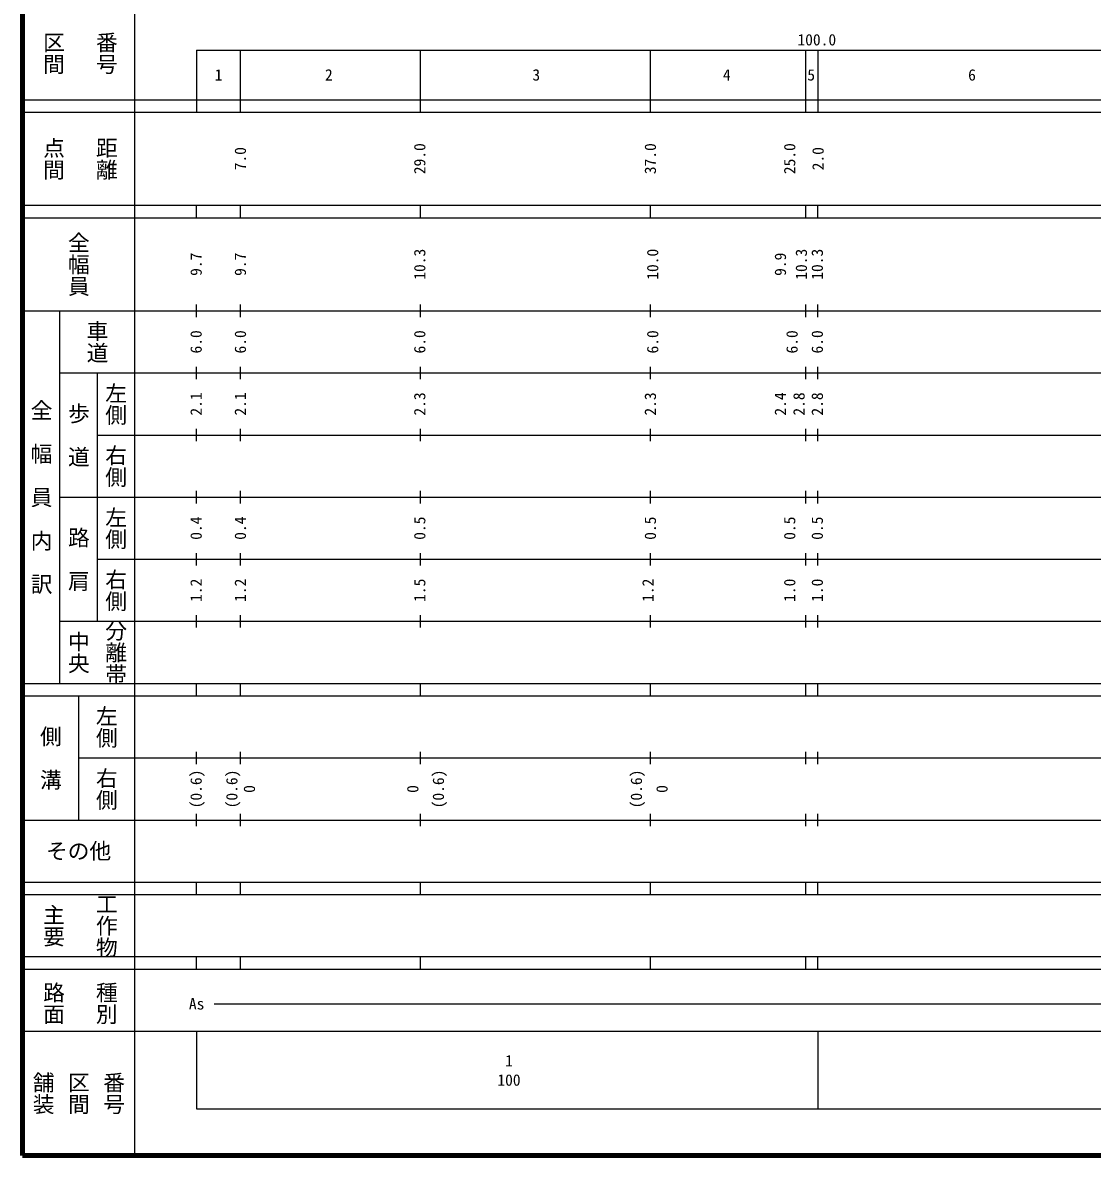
# Model space of a CAD drawing. Units: millimetres on the paper, enlarged 1000 times. Extents: x 40000 to 680000, y 20000 to 380000.
# Drawn here: x 40000 to 212202, y 20000 to 202409 of the extents above; entities that cross this region are included whole.
import ezdxf
from ezdxf.enums import TextEntityAlignment as Align

# ---------------------------------------------------------------- set-up
doc = ezdxf.new("R2010")
doc.units = ezdxf.units.MM
doc.header["$LTSCALE"] = 1000
doc.layers.add('M-TTL', color=2, linetype='Continuous', lineweight=140)
doc.layers.add('M-TTL-BAND', color=7, linetype='Continuous', lineweight=25)
doc.styles.add('@ＭＳ ゴシック', font='')
doc.styles.add('ＭＳ ゴシック', font='')
doc.styles.get('@ＭＳ ゴシック').set_extended_font_data('@MS Gothic')
doc.styles.get('ＭＳ ゴシック').set_extended_font_data('MS Gothic')

msp = doc.modelspace()

# ---------------------------------------------------------------- linework, layer by layer
at = {"layer": 'M-TTL'}
for p, q in [((40000, 380000), (40000, 20000)), ((40000, 20000), (680000, 20000))]:
    msp.add_line(p, q, dxfattribs=at)
at = {"layer": 'M-TTL-BAND'}
for p, q in [((58000, 370000), (58000, 20000)), ((68000, 198000), (579000, 198000)), ((68000, 198000), (68000, 188000)), ((75000, 198000), (75000, 188000)), ((104000, 198000), (104000, 188000)), ((141000, 198000), (141000, 188000)), ((166000, 198000), (166000, 188000)), ((168000, 198000), (168000, 188000)), ((40000, 190000), (579000, 190000)), ((40000, 188000), (579000, 188000)), ((40000, 173000), (579000, 173000)), ((68000, 171000), (68000, 173000)), ((75000, 173000), (75000, 171000)), ((104000, 173000), (104000, 171000)), ((141000, 173000), (141000, 171000)), ((166000, 173000), (166000, 171000)), ((168000, 171000), (168000, 173000)), ((40000, 171000), (579000, 171000)), ((68000, 155000), (68000, 157000)), ((75000, 157000), (75000, 155000)), ((104000, 157000), (104000, 155000)), ((141000, 157000), (141000, 155000)), ((166000, 157000), (166000, 155000)), ((168000, 155000), (168000, 157000)), ((40000, 156000), (579000, 156000)), ((46000, 96000), (46000, 156000)), ((46000, 146000), (579000, 146000)), ((52000, 146000), (52000, 106000)), ((68000, 145000), (68000, 147000)), ((75000, 147000), (75000, 145000)), ((104000, 147000), (104000, 145000)), ((141000, 147000), (141000, 145000)), ((166000, 147000), (166000, 145000)), ((168000, 145000), (168000, 147000)), ((68000, 135000), (68000, 137000)), ((75000, 137000), (75000, 135000)), ((104000, 137000), (104000, 135000)), ((141000, 137000), (141000, 135000)), ((166000, 137000), (166000, 135000)), ((168000, 135000), (168000, 137000)), ((52000, 136000), (579000, 136000)), ((46000, 126000), (579000, 126000)), ((68000, 125000), (68000, 127000)), ((75000, 127000), (75000, 125000)), ((104000, 127000), (104000, 125000)), ((141000, 127000), (141000, 125000)), ((166000, 127000), (166000, 125000)), ((168000, 125000), (168000, 127000)), ((68000, 115000), (68000, 117000)), ((75000, 117000), (75000, 115000)), ((104000, 117000), (104000, 115000)), ((141000, 117000), (141000, 115000)), ((166000, 117000), (166000, 115000)), ((168000, 115000), (168000, 117000)), ((52000, 116000), (579000, 116000)), ((46000, 106000), (579000, 106000)), ((68000, 105000), (68000, 107000)), ((75000, 107000), (75000, 105000)), ((104000, 107000), (104000, 105000)), ((141000, 107000), (141000, 105000)), ((166000, 107000), (166000, 105000)), ((168000, 105000), (168000, 107000)), ((40000, 96000), (579000, 96000)), ((68000, 94000), (68000, 96000)), ((75000, 96000), (75000, 94000)), ((104000, 96000), (104000, 94000)), ((141000, 96000), (141000, 94000)), ((166000, 96000), (166000, 94000)), ((168000, 94000), (168000, 96000)), ((40000, 94000), (579000, 94000)), ((49000, 94000), (49000, 74000)), ((49000, 84000), (579000, 84000)), ((68000, 83000), (68000, 85000)), ((75000, 85000), (75000, 83000)), ((104000, 85000), (104000, 83000)), ((141000, 85000), (141000, 83000)), ((166000, 85000), (166000, 83000)), ((168000, 83000), (168000, 85000)), ((68000, 73000), (68000, 75000)), ((75000, 75000), (75000, 73000)), ((104000, 75000), (104000, 73000)), ((141000, 75000), (141000, 73000)), ((166000, 75000), (166000, 73000)), ((168000, 73000), (168000, 75000)), ((40000, 74000), (579000, 74000)), ((40000, 64000), (579000, 64000)), ((68000, 62000), (68000, 64000)), ((75000, 64000), (75000, 62000)), ((104000, 64000), (104000, 62000)), ((141000, 64000), (141000, 62000)), ((166000, 64000), (166000, 62000)), ((168000, 62000), (168000, 64000)), ((40000, 62000), (579000, 62000)), ((40000, 52000), (579000, 52000)), ((68000, 50000), (68000, 52000)), ((75000, 52000), (75000, 50000)), ((104000, 52000), (104000, 50000)), ((141000, 52000), (141000, 50000)), ((166000, 52000), (166000, 50000)), ((168000, 50000), (168000, 52000)), ((40000, 50000), (579000, 50000)), ((70805, 44406), (565903, 44406)), ((40000, 40000), (579000, 40000)), ((68000, 40000), (68000, 27500)), ((168000, 40000), (168000, 27500)), ((68000, 27500), (579000, 27500))]:
    msp.add_line(p, q, dxfattribs=at)

# ---------------------------------------------------------------- texts
for s, height, rotation, style, p in [('番号', 2566, 270, '@ＭＳ ゴシック', (53500, 197500)), ('区間', 2566, 270, '@ＭＳ ゴシック', (45000, 197500)), ('点間', 2566, 270, '@ＭＳ ゴシック', (45000, 180500)), ('距離', 2566, 270, '@ＭＳ ゴシック', (53500, 180500)), ('29.0', 1833, 90, 'ＭＳ ゴシック', (103912, 180500)), ('37.0', 1833, 90, 'ＭＳ ゴシック', (141038, 180500)), ('25.0', 1833, 90, 'ＭＳ ゴシック', (163471, 180500)), ('7.0', 1833, 90, 'ＭＳ ゴシック', (75036, 180500)), ('2.0', 1833, 90, 'ＭＳ ゴシック', (168036, 180500)), ('全幅員', 2566, 270, '@ＭＳ ゴシック', (49000, 163500)), ('9.7', 1833, 90, 'ＭＳ ゴシック', (67911, 163500)), ('9.7', 1833, 90, 'ＭＳ ゴシック', (75036, 163500)), ('10.3', 1833, 90, 'ＭＳ ゴシック', (103912, 163500)), ('10.0', 1833, 90, 'ＭＳ ゴシック', (141413, 163500)), ('9.9', 1833, 90, 'ＭＳ ゴシック', (161971, 163500)), ('10.3', 1833, 90, 'ＭＳ ゴシック', (165346, 163500)), ('10.3', 1833, 90, 'ＭＳ ゴシック', (167911, 163500)), ('車道', 2566, 270, '@ＭＳ ゴシック', (52000, 151000)), ('6.0', 1833, 90, 'ＭＳ ゴシック', (67911, 151000)), ('6.0', 1833, 90, 'ＭＳ ゴシック', (75036, 151000)), ('6.0', 1833, 90, 'ＭＳ ゴシック', (103912, 151000)), ('6.0', 1833, 90, 'ＭＳ ゴシック', (141413, 151000)), ('6.0', 1833, 90, 'ＭＳ ゴシック', (163846, 151000)), ('6.0', 1833, 90, 'ＭＳ ゴシック', (167911, 151000)), ('左側', 2566, 270, '@ＭＳ ゴシック', (55000, 141000)), ('2.1', 1833, 90, 'ＭＳ ゴシック', (67911, 141000)), ('2.1', 1833, 90, 'ＭＳ ゴシック', (75036, 141000)), ('2.3', 1833, 90, 'ＭＳ ゴシック', (103912, 141000)), ('2.3', 1833, 90, 'ＭＳ ゴシック', (141038, 141000)), ('2.4', 1833, 90, 'ＭＳ ゴシック', (161971, 141000)), ('2.8', 1833, 90, 'ＭＳ ゴシック', (164971, 141000)), ('2.8', 1833, 90, 'ＭＳ ゴシック', (167911, 141000)), ('全\u3000幅\u3000員\u3000内\u3000訳', 2566, 270, '@ＭＳ ゴシック', (43000, 126000)), ('歩\u3000道', 2566, 270, '@ＭＳ ゴシック', (49000, 136000)), ('右側', 2566, 270, '@ＭＳ ゴシック', (55000, 131000)), ('左側', 2566, 270, '@ＭＳ ゴシック', (55000, 121000)), ('0.4', 1833, 90, 'ＭＳ ゴシック', (67911, 121000)), ('0.4', 1833, 90, 'ＭＳ ゴシック', (75036, 121000)), ('0.5', 1833, 90, 'ＭＳ ゴシック', (103912, 121000)), ('0.5', 1833, 90, 'ＭＳ ゴシック', (141038, 121000)), ('0.5', 1833, 90, 'ＭＳ ゴシック', (163471, 121000)), ('0.5', 1833, 90, 'ＭＳ ゴシック', (167911, 121000)), ('路\u3000肩', 2566, 270, '@ＭＳ ゴシック', (49000, 116000)), ('右側', 2566, 270, '@ＭＳ ゴシック', (55000, 111000)), ('1.2', 1833, 90, 'ＭＳ ゴシック', (67911, 111000)), ('1.2', 1833, 90, 'ＭＳ ゴシック', (75036, 111000)), ('1.5', 1833, 90, 'ＭＳ ゴシック', (103912, 111000)), ('1.2', 1833, 90, 'ＭＳ ゴシック', (140663, 111000)), ('1.0', 1833, 90, 'ＭＳ ゴシック', (163471, 111000)), ('1.0', 1833, 90, 'ＭＳ ゴシック', (167911, 111000)), ('分離帯', 2566, 270, '@ＭＳ ゴシック', (55000, 101000)), ('中央', 2566, 270, '@ＭＳ ゴシック', (49000, 101000)), ('左側', 2566, 270, '@ＭＳ ゴシック', (53500, 89000)), ('側\u3000溝', 2566, 270, '@ＭＳ ゴシック', (44500, 84000)), ('右側', 2566, 270, '@ＭＳ ゴシック', (53500, 79000)), ('(0.6)', 1833, 90, 'ＭＳ ゴシック', (67911, 79000)), ('(0.6)', 1833, 90, 'ＭＳ ゴシック', (73665, 79000)), ('(0.6)', 1833, 90, 'ＭＳ ゴシック', (106912, 79000)), ('(0.6)', 1833, 90, 'ＭＳ ゴシック', (138788, 79000)), ('0', 1833, 90, 'ＭＳ ゴシック', (76487, 79000)), ('0', 1833, 90, 'ＭＳ ゴシック', (102787, 79000)), ('0', 1833, 90, 'ＭＳ ゴシック', (142913, 79000)), ('主要', 2566, 270, '@ＭＳ ゴシック', (45000, 57000)), ('工作物', 2566, 270, '@ＭＳ ゴシック', (53500, 57000)), ('路面', 2566, 270, '@ＭＳ ゴシック', (45000, 44500)), ('種別', 2566, 270, '@ＭＳ ゴシック', (53500, 44500)), ('舗装', 2566, 270, '@ＭＳ ゴシック', (43333, 30000)), ('区間', 2566, 270, '@ＭＳ ゴシック', (49000, 30000)), ('番号', 2566, 270, '@ＭＳ ゴシック', (54667, 30000))]:
    msp.add_text(s, height=height, rotation=rotation, dxfattribs=dict(at, style=style)).set_placement(p, align=Align.MIDDLE_CENTER)
at = {"layer": 'M-TTL-BAND', "style": 'ＭＳ ゴシック'}
msp.add_text('100.0', height=1833, dxfattribs=at).set_placement((167844, 198195), align=Align.BOTTOM_CENTER)
for s, height, p in [('1', 1833, (71543, 194000)), ('2', 1833, (89293, 194000)), ('3', 1833, (122683, 194000)), ('4', 1833, (153351, 194000)), ('5', 1833, (166938, 194000)), ('6', 1833, (192831, 194000)), ('その他', 2566, (49000, 69000)), ('As', 1833, (68006, 44406)), ('1', 1833, (118288, 35238)), ('100', 1833, (118288, 32131))]:
    msp.add_text(s, height=height, dxfattribs=at).set_placement(p, align=Align.MIDDLE_CENTER)

doc.saveas('drawing.dxf')
